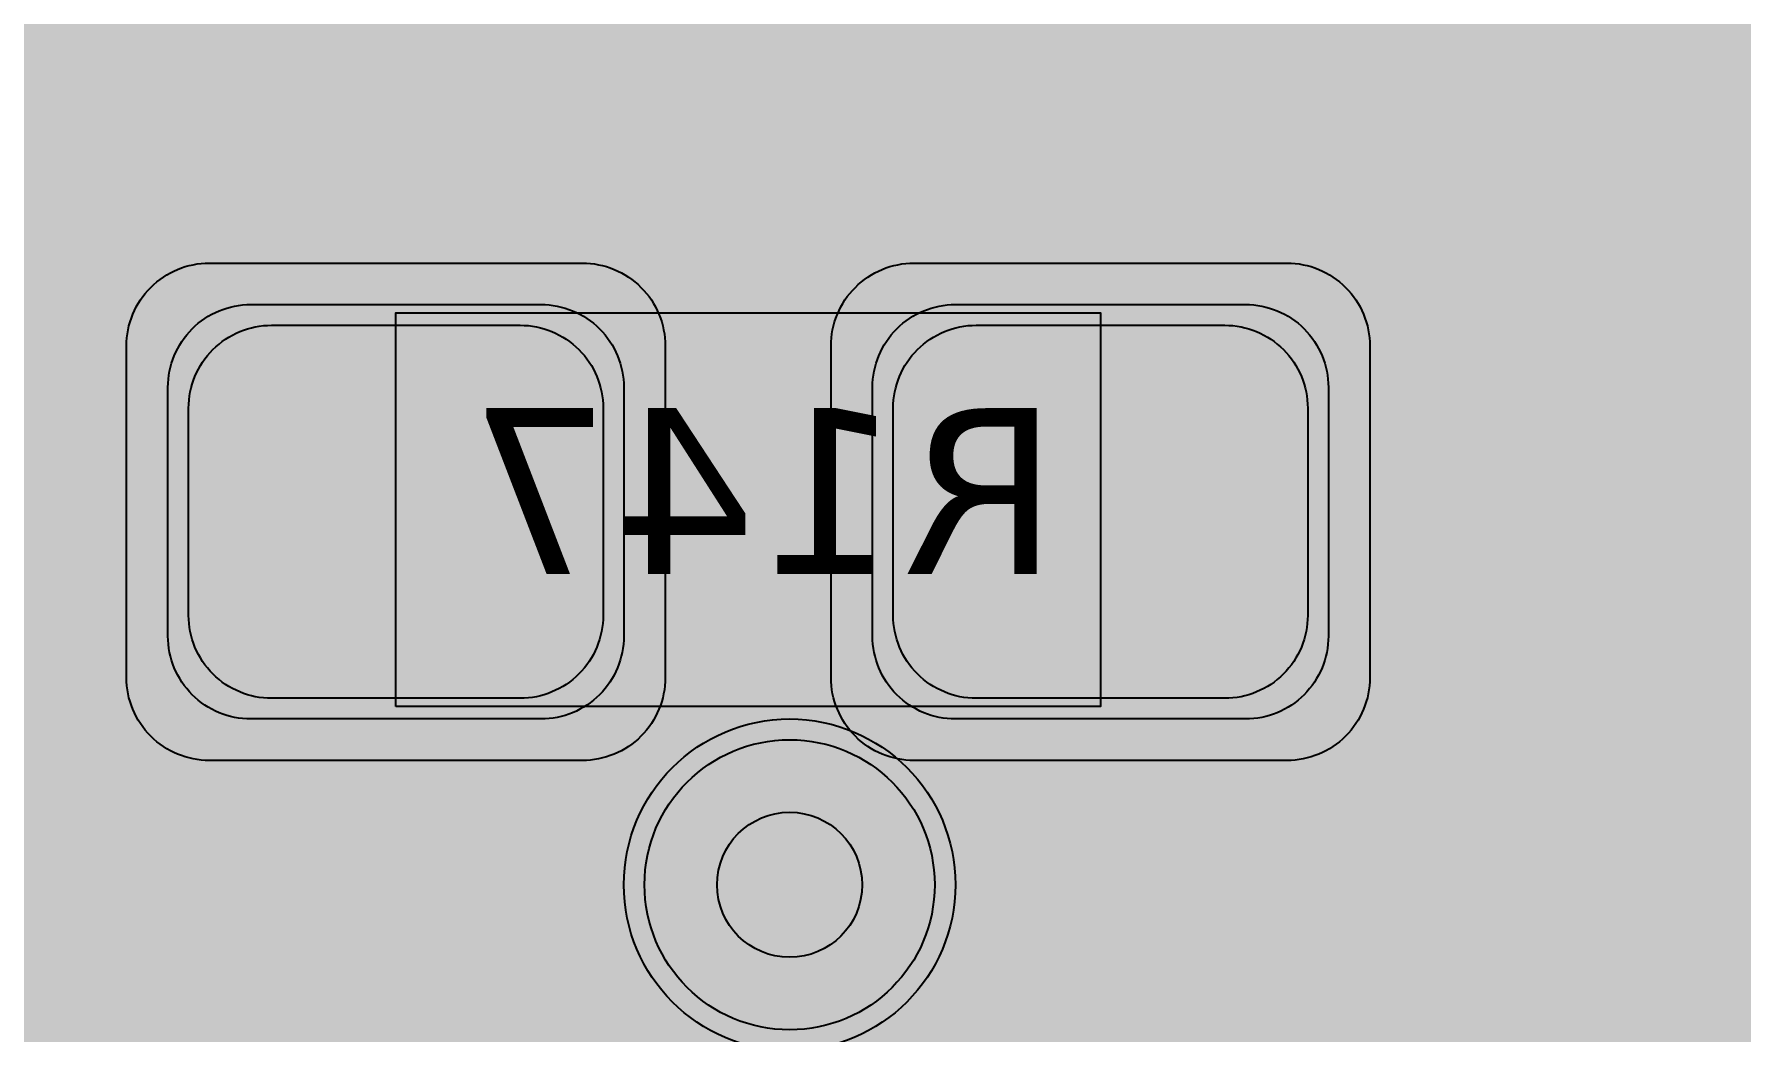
# Model space of a CAD drawing. Extents: x -28 to 199, y -61 to 255.
# Drawn here: x 161.277 to 165.395, y 138.245 to 140.652 of the extents above; entities that cross this region are included whole.
import ezdxf
from ezdxf.enums import TextEntityAlignment as Align

# ---------------------------------------------------------------- set-up
doc = ezdxf.new("R2010")
doc.units = 0
doc.header["$MEASUREMENT"] = 0
for name, color, linetype in [('ASSEMBLY_OUTLINES_BTM', 191, 'CONTINUOUS'), ('ASSEMBLY_PART_NUMBERS_TOP', 102, 'CONTINUOUS'), ('ASSEMBLY_REF_DES_BTM', 191, 'CONTINUOUS'), ('ASSEMBLY_REF_DES_TOP', 102, 'CONTINUOUS'), ('DRILL_DRAWING', 21, 'CONTINUOUS'), ('GENERATED_SILKSCREEN_BTM', 255, 'CONTINUOUS'), ('GENERATED_SILKSCREEN_TOP', 140, 'CONTINUOUS'), ('PART_PADS_SMD_BTM', 10, 'CONTINUOUS'), ('PIN_NUMBERS_BTM', 8, 'CONTINUOUS'), ('PIN_NUMBERS_TOP', 8, 'CONTINUOUS'), ('PLACEMENT_OUTLINES_BTM', 222, 'CONTINUOUS'), ('PLANE_SHAPES_LAYER_2', 230, 'CONTINUOUS'), ('PLANE_SHAPES_LAYER_3', 81, 'CONTINUOUS'), ('SILKSCREEN_OUTLINES_BTM', 211, 'CONTINUOUS'), ('SILKSCREEN_REF_DES_BTM', 211, 'CONTINUOUS'), ('SILKSCREEN_REF_DES_TOP', 150, 'CONTINUOUS'), ('SOLDERMASK_PADS_BTM', 12, 'CONTINUOUS'), ('SOLDERPASTE_PADS_BTM', 12, 'CONTINUOUS'), ('TRACES_LAYER_2', 230, 'CONTINUOUS'), ('TRACES_LAYER_BOTTOM', 10, 'CONTINUOUS'), ('TRACES_LAYER_TOP', 150, 'CONTINUOUS'), ('VIA_HOLES_LAYER_2', 30, 'CONTINUOUS'), ('VIA_HOLES_LAYER_3', 30, 'CONTINUOUS'), ('VIA_HOLES_LAYER_BOTTOM', 30, 'CONTINUOUS'), ('VIA_HOLES_LAYER_TOP', 30, 'CONTINUOUS'), ('VIA_PADS_LAYER_2', 230, 'CONTINUOUS'), ('VIA_PADS_LAYER_3', 81, 'CONTINUOUS'), ('VIA_PADS_LAYER_BOTTOM', 10, 'CONTINUOUS'), ('VIA_PADS_LAYER_TOP', 150, 'CONTINUOUS')]:
    doc.layers.add(name, color=color, linetype=linetype)
doc.styles.add('COURIER_NEW', font='COUR.TTF')
doc.styles.add('VERDANA', font='verdana.TTF')
doc.styles.add('VERIBEST_GERBER_0', font='txt')

msp = doc.modelspace()

# ---------------------------------------------------------------- hatches: boundary and pattern name
at = {"layer": 'PLANE_SHAPES_LAYER_2'}
h = msp.add_hatch(color=256, dxfattribs=at)
h.paths.add_polyline_path([(169.5, 129.25), (149.5, 129.25), (142.25, 122), (142.25, 90.5), (147.5, 90.5), (147.5, 80), (154, 80), (154, 69.25), (131.75, 69.25), (131.75, 73.25), (121.25, 73.25), (121.25, 81), (110.5, 81), (110.5, 125.75), (106.5, 125.75), (106.5, 128.75), (93.5, 128.75), (93.5, 120.25), (91.75, 120.25), (91.75, 121.5), (80, 121.5), (80, 118.25), (73.25, 118.25), (73.25, 124.5), (67.5, 124.5), (67.5, 128), (57.75, 128), (57.75, 120.25), (55.25, 120.25), (55.25, 121.5), (47.5, 121.5), (47.5, 119), (35, 119), (35, 134.75), (32.75, 134.75), (32.75, 159.75), (29.25, 159.75), (29.25, 175.25), (22.5, 175.25), (22.5, 195.25), (17.25, 195.25), (17.25, 198), (22.5, 198), (22.5, 216.5), (40.25, 216.5), (40.25, 235.5), (54.5, 235.5), (54.5, 254), (87.25, 254), (87.25, 236.25), (86.25, 236.25), (86.25, 228.75), (81, 228.75), (81, 218.75), (95.25, 218.75), (95.25, 194.5), (87, 194.5), (87, 172), (131.1, 172), (131.1, 208.75), (115.5, 208.75), (115.5, 213.75), (106.75, 213.75), (106.75, 218.75), (110.25, 222.25), (110.25, 226.25), (142.5, 226.25), (142.5, 221.5), (160.5, 221.5), (160.5, 240.75), (169.5, 240.75)])
h.paths.add_polyline_path([(35.5, 149.5), (41.75, 149.5), (41.75, 152), (39.25, 152), (39.25, 154), (37.75, 154), (37.75, 152), (35.5, 152)], flags=16)
h.paths.add_polyline_path([(37.5, 125.75), (37.5, 128.75), (42.75, 128.75), (42.75, 125.75)], flags=16)
h.paths.add_polyline_path([(52, 127.75), (52, 130.75), (54.25, 130.75), (54.25, 127.75)], flags=16)
h.paths.add_polyline_path([(50.75, 219.5), (50.75, 226.5), (71.75, 226.5), (71.75, 219.5)], flags=16)
h.paths.add_polyline_path([(66.5, 150.75), (66.5, 177.5), (72.25, 177.5), (72.25, 150.75)], flags=16)
h.paths.add_polyline_path([(47.25, 185.25), (73, 185.25), (73, 188.25), (70.25, 188.25), (70.25, 191), (47.25, 191)], flags=16)
h.paths.add_polyline_path([(84.5, 208), (84.5, 212.75), (85, 212.75), (85, 208)], flags=16)
h.paths.add_polyline_path([(61.5, 137.25), (87.75, 137.25), (87.75, 140.5), (84.75, 140.5), (84.75, 143), (61.5, 143)], flags=16)
h.paths.add_polyline_path([(88.75, 127), (88.75, 130), (91, 130), (91, 127)], flags=16)
h.paths.add_polyline_path([(85.5, 130.25), (85.5, 132.5), (91, 132.5), (91, 130.25)], flags=16)
h.paths.add_polyline_path([(108.75, 142.25), (135.75, 142.25), (135.75, 145.75), (132.25, 145.75), (132.25, 149), (108.75, 149)], flags=16)
h.paths.add_polyline_path([(114.25, 126.75), (140.75, 126.75), (140.75, 129.75), (137.25, 129.75), (137.25, 133), (114.25, 133)], flags=16)
h.paths.add_polyline_path([(155.25, 180.25), (166.25, 180.25), (166.25, 186.25), (152.25, 186.25), (152.25, 183), (155.25, 183)], flags=16)
at = {"layer": 'PLANE_SHAPES_LAYER_3'}
h = msp.add_hatch(color=256, dxfattribs=at)
h.paths.add_polyline_path([(169.5, 129.25), (149.5, 129.25), (142.25, 122), (142.25, 90.5), (147.5, 90.5), (147.5, 80), (154, 80), (154, 69.25), (131.75, 69.25), (131.75, 73.25), (121.25, 73.25), (121.25, 81), (110.5, 81), (110.5, 125.75), (106.5, 125.75), (106.5, 128.75), (93.5, 128.75), (93.5, 120.25), (91.75, 120.25), (91.75, 121.5), (80, 121.5), (80, 118.25), (73.25, 118.25), (73.25, 124.5), (67.5, 124.5), (67.5, 127.75), (58.25, 127.75), (58.25, 130.25), (88.75, 130.25), (88.75, 127), (91, 127), (91, 132.5), (55, 132.5), (55, 131.25), (52, 131.25), (52, 127.75), (55, 127.75), (55, 127.25), (57.75, 127.25), (57.75, 120.25), (55.25, 120.25), (55.25, 121.5), (47.5, 121.5), (47.5, 119), (35, 119), (35, 134.75), (32.75, 134.75), (32.75, 159.75), (29.25, 159.75), (29.25, 175.25), (22.5, 175.25), (22.5, 195.25), (17.25, 195.25), (17.25, 198), (22.5, 198), (22.5, 216.5), (40.25, 216.5), (40.25, 235.5), (54.5, 235.5), (54.5, 254), (87.25, 254), (87.25, 236.25), (86.25, 236.25), (86.25, 228.75), (81, 228.75), (81, 218.75), (95.25, 218.75), (95.25, 194.5), (87, 194.5), (87, 172), (131.1, 172), (131.1, 208.75), (115.5, 208.75), (115.5, 213.75), (106.75, 213.75), (106.75, 218.75), (110.25, 222.25), (110.25, 226.25), (142.5, 226.25), (142.5, 221.5), (160.5, 221.5), (160.5, 240.75), (169.5, 240.75)])
h.paths.add_polyline_path([(35.5, 149.5), (41.75, 149.5), (41.75, 152), (39.25, 152), (39.25, 154), (37.75, 154), (37.75, 152), (35.5, 152)], flags=16)
h.paths.add_polyline_path([(37.5, 125.75), (37.5, 128.75), (42.75, 128.75), (42.75, 125.75)], flags=16)
h.paths.add_polyline_path([(50.75, 219.5), (50.75, 226.5), (71.75, 226.5), (71.75, 219.5)], flags=16)
h.paths.add_polyline_path([(66.5, 150.75), (66.5, 177.5), (72.25, 177.5), (72.25, 150.75)], flags=16)
h.paths.add_polyline_path([(47.25, 185.25), (73, 185.25), (73, 188.25), (70.25, 188.25), (70.25, 191), (47.25, 191)], flags=16)
h.paths.add_polyline_path([(84.5, 208), (84.5, 212.75), (85, 212.75), (85, 208)], flags=16)
h.paths.add_polyline_path([(61.5, 137.25), (87.75, 137.25), (87.75, 140.5), (84.75, 140.5), (84.75, 143), (61.5, 143)], flags=16)
h.paths.add_polyline_path([(108.75, 142.25), (135.75, 142.25), (135.75, 145.75), (132.25, 145.75), (132.25, 149), (108.75, 149)], flags=16)
h.paths.add_polyline_path([(114.25, 126.75), (140.75, 126.75), (140.75, 129.75), (137.25, 129.75), (137.25, 133), (114.25, 133)], flags=16)
h.paths.add_polyline_path([(155.25, 180.25), (166.25, 180.25), (166.25, 186.25), (152.25, 186.25), (152.25, 183), (155.25, 183)], flags=16)
at = {"layer": 'VIA_HOLES_LAYER_2'}
h = msp.add_hatch(color=256, dxfattribs=at)
edge = h.paths.add_edge_path()
edge.add_arc((163.1, 138.6), 0.175, 0, 360)
at = {"layer": 'VIA_HOLES_LAYER_3'}
h = msp.add_hatch(color=256, dxfattribs=at)
edge = h.paths.add_edge_path()
edge.add_arc((163.1, 138.6), 0.175, 0, 360)
at = {"layer": 'VIA_HOLES_LAYER_BOTTOM'}
h = msp.add_hatch(color=256, dxfattribs=at)
edge = h.paths.add_edge_path()
edge.add_arc((163.1, 138.6), 0.175, 0, 360)
at = {"layer": 'VIA_HOLES_LAYER_TOP'}
h = msp.add_hatch(color=256, dxfattribs=at)
edge = h.paths.add_edge_path()
edge.add_arc((163.1, 138.6), 0.175, 0, 360)

# ---------------------------------------------------------------- linework, layer by layer
at = {"layer": 'ASSEMBLY_OUTLINES_BTM'}
msp.add_lwpolyline([(162.15, 139.03), (162.15, 139.98), (163.85, 139.98), (163.85, 139.03)], close=True, dxfattribs=at)
at = {"layer": 'GENERATED_SILKSCREEN_BTM', "const_width": 0.15}
for points in [[(163.292098, 139.980005, 1.22306e-05), (163.292089, 139.979995), (162.707911, 139.979995, 1.22306e-05), (162.707902, 139.980005), (163.292098, 139.980005)], [(163.283844, 139.029995), (162.716156, 139.029995, 1.1642e-05), (162.716164, 139.030005), (163.283836, 139.030005, 1.1642e-05), (163.283844, 139.029995)]]:
    msp.add_lwpolyline(points, format="xyb", dxfattribs=at)
msp.add_lwpolyline([(165.192, 139.1004), (165.1936, 139.0948), (165.1928, 139.0892), (165.1896, 139.0844), (165.1848, 139.0812), (165.1792, 139.0796), (165.1736, 139.0788), (165.1688, 139.0804), (165.1648, 139.0852), (164.7336, 139.8524), (164.732, 139.8564), (164.732, 139.8596), (164.732, 139.8628), (164.7336, 139.866), (164.736, 139.8708), (164.7392, 139.874), (164.7432, 139.8756), (164.7472, 139.8764), (165.2872, 139.8764), (165.2928, 139.8748), (165.2976, 139.8708), (165.3, 139.866), (165.3008, 139.8596), (165.3, 139.854), (165.2976, 139.8484), (165.2928, 139.8444), (165.2872, 139.8436), (164.7744, 139.8436), (165.192, 139.1004)], dxfattribs=at)
at = {"layer": 'GENERATED_SILKSCREEN_TOP', "const_width": 0.15}
for points in [[(164.1192, 141.13), (164.1192, 140.4292), (163.9792, 140.4292)], [(163.1072, 141.1804), (163.1072, 140.4124)], [(163.6472, 140.7804), (163.6472, 140.4124), (163.648, 140.406), (163.652, 140.402), (163.6576, 140.3996), (163.6632, 140.3988), (163.6688, 140.3996), (163.6736, 140.402), (163.6776, 140.406), (163.6792, 140.4124), (163.6792, 141.1804)], [(163.9792, 140.4292), (163.9728, 140.4276), (163.9696, 140.4244), (163.9672, 140.4188), (163.9664, 140.4124), (163.9672, 140.4068), (163.9696, 140.4012), (163.9728, 140.3972), (163.9792, 140.3964), (164.2912, 140.3964), (164.2968, 140.3972), (164.3016, 140.4012), (164.304, 140.4068), (164.3048, 140.4124), (164.304, 140.4188), (164.3016, 140.4244), (164.2968, 140.4276), (164.2912, 140.4292), (164.1504, 140.4292), (164.1504, 141.1804)], [(165.1632, 141.0708), (165.1632, 140.522), (165.1624, 140.5196), (165.1608, 140.514), (165.16, 140.5124), (165.1576, 140.5092), (165.0232, 140.3996), (165.0192, 140.398), (165.0184, 140.3972), (165.0168, 140.3972), (165.0152, 140.3964), (165.0144, 140.3964), (165.0128, 140.3964), (164.7432, 140.3964), (164.74, 140.3972), (164.7368, 140.398), (164.7336, 140.3996)], [(164.7336, 140.3996), (164.5992, 140.5092), (164.5952, 140.5132), (164.5944, 140.5156), (164.5944, 140.518), (164.5952, 140.5236), (164.5984, 140.5292), (164.6016, 140.5332), (164.6064, 140.5364), (164.612, 140.5372), (164.6176, 140.5356), (164.748, 140.4292), (165.0064, 140.4292), (165.1312, 140.53), (165.1312, 140.8172)], [(163.1072, 140.4124), (163.1088, 140.406), (163.1128, 140.402), (163.1176, 140.3996), (163.1232, 140.3988), (163.1296, 140.3996), (163.1352, 140.402), (163.1392, 140.406), (163.1408, 140.4124), (163.1408, 140.7804)], [(165.0192, 140.7276), (165.0184, 140.7268), (165.016, 140.726), (165.0128, 140.726), (164.7432, 140.726), (164.74, 140.726), (164.7352, 140.7276)], [(163.1068, 139.2424), (163.1084, 139.236), (163.1124, 139.232), (163.1172, 139.2296), (163.1228, 139.2288), (163.1292, 139.2296), (163.1348, 139.232), (163.1388, 139.236), (163.1404, 139.2424), (163.1404, 139.6104), (163.6468, 139.6104), (163.6468, 139.2424), (163.6476, 139.236), (163.6516, 139.232), (163.6572, 139.2296), (163.6628, 139.2288), (163.6684, 139.2296), (163.6732, 139.232), (163.6772, 139.236), (163.6788, 139.2424), (163.6788, 140.0104), (163.6772, 140.016), (163.6732, 140.0208), (163.6684, 140.0232), (163.6628, 140.024), (163.6572, 140.0232), (163.6516, 140.0208), (163.6476, 140.016), (163.6468, 140.0104), (163.6468, 139.6424), (163.1404, 139.6424), (163.1404, 140.0104), (163.1388, 140.016), (163.1348, 140.0208), (163.1292, 140.0232), (163.1228, 140.024), (163.1172, 140.0232), (163.1124, 140.0208), (163.1084, 140.016), (163.1068, 140.0104), (163.1068, 139.2424)], [(164.2948, 140.0232), (164.4292, 139.9136), (164.4316, 139.9096), (164.4324, 139.9064), (164.434, 139.904), (164.4348, 139.9008), (164.4348, 139.7912), (164.434, 139.788), (164.4324, 139.7832), (164.4316, 139.7792), (164.4292, 139.7776), (163.8964, 139.3448), (163.8964, 139.2592), (164.4188, 139.2592), (164.4244, 139.2576), (164.4292, 139.2544), (164.4316, 139.2488), (164.4324, 139.2424), (164.4316, 139.2368), (164.4292, 139.2312), (164.4244, 139.228), (164.4188, 139.2264), (163.8796, 139.2264), (163.8732, 139.228), (163.8692, 139.232), (163.8652, 139.236), (163.8636, 139.2424), (163.8636, 139.352), (163.8644, 139.3544), (163.866, 139.36), (163.8676, 139.3624), (163.8692, 139.364), (163.8708, 139.3656), (164.4028, 139.7992), (164.4028, 139.8928), (164.278, 139.9936), (164.0196, 139.9936), (163.8892, 139.8872), (163.8836, 139.8856), (163.878, 139.8864), (163.8732, 139.8888), (163.87, 139.8936), (163.8668, 139.8984), (163.866, 139.904), (163.866, 139.9072), (163.8668, 139.9096), (163.8708, 139.9136), (164.0052, 140.0232), (164.0084, 140.024), (164.0108, 140.0248), (164.0116, 140.0256), (164.0148, 140.0264), (164.2844, 140.0264), (164.2876, 140.0256), (164.2884, 140.0256), (164.2892, 140.0248), (164.2916, 140.024), (164.2948, 140.0232)], [(164.6268, 139.9136), (164.7612, 140.0232), (164.7644, 140.024), (164.7668, 140.0248), (164.7676, 140.0256), (164.7708, 140.0264), (165.0404, 140.0264), (165.0436, 140.0256), (165.0444, 140.0256), (165.0452, 140.0248), (165.0476, 140.024), (165.0508, 140.0232), (165.1852, 139.9136), (165.1876, 139.9096), (165.1884, 139.9064), (165.19, 139.904), (165.1908, 139.9008), (165.1908, 139.352), (165.19, 139.3496), (165.1884, 139.344), (165.1876, 139.3424), (165.1852, 139.3392), (165.0508, 139.2296), (165.0476, 139.2288), (165.046, 139.228), (165.0444, 139.2272), (165.0428, 139.2264), (165.0404, 139.2264), (164.7708, 139.2264), (164.7676, 139.2272), (164.7644, 139.228), (164.7612, 139.2296), (164.6268, 139.3392), (164.6252, 139.3408), (164.6236, 139.3416), (164.622, 139.344), (164.6204, 139.3496), (164.6196, 139.352), (164.6196, 139.9008), (164.6204, 139.904), (164.622, 139.9064), (164.6236, 139.9096), (164.6268, 139.9136)], [(164.6524, 139.8928), (164.6524, 139.36), (164.6996, 139.32), (165.0868, 139.9512), (165.034, 139.9936), (164.7756, 139.9936), (164.6524, 139.8928)], [(164.7252, 139.2992), (164.7756, 139.2592), (165.034, 139.2592), (165.1588, 139.36), (165.1588, 139.8928), (165.1116, 139.9304), (164.7252, 139.2992)]]:
    msp.add_lwpolyline(points, dxfattribs=at)
at = {"layer": 'PART_PADS_SMD_BTM'}
for points in [[(162.7, 139.2, -0.4142135624), (162.5, 139), (161.8, 139, -0.4142135624), (161.6, 139.2), (161.6, 139.8, -0.4142135624), (161.8, 140), (162.5, 140, -0.4142135624), (162.7, 139.8)], [(164.4, 139.2, -0.4142135624), (164.2, 139), (163.5, 139, -0.4142135624), (163.3, 139.2), (163.3, 139.8, -0.4142135624), (163.5, 140), (164.2, 140, -0.4142135624), (164.4, 139.8)]]:
    msp.add_lwpolyline(points, format="xyb", close=True, dxfattribs=at)
at = {"layer": 'PLACEMENT_OUTLINES_BTM'}
msp.add_lwpolyline([(162.15, 139.03), (162.15, 139.98), (163.85, 139.98), (163.85, 139.03)], close=True, dxfattribs=at)
at = {"layer": 'SILKSCREEN_OUTLINES_BTM'}
msp.add_lwpolyline([(162.15, 139.03), (162.15, 139.98), (163.85, 139.98), (163.85, 139.03)], close=True, dxfattribs=at)
at = {"layer": 'SOLDERMASK_PADS_BTM'}
for points in [[(162.8, 139.1, -0.4142135624), (162.6, 138.9), (161.7, 138.9, -0.4142135624), (161.5, 139.1), (161.5, 139.9, -0.4142135624), (161.7, 140.1), (162.6, 140.1, -0.4142135624), (162.8, 139.9)], [(164.5, 139.1, -0.4142135624), (164.3, 138.9), (163.4, 138.9, -0.4142135624), (163.2, 139.1), (163.2, 139.9, -0.4142135624), (163.4, 140.1), (164.3, 140.1, -0.4142135624), (164.5, 139.9)]]:
    msp.add_lwpolyline(points, format="xyb", close=True, dxfattribs=at)
at = {"layer": 'SOLDERPASTE_PADS_BTM'}
for points in [[(162.65, 139.25, -0.4142135624), (162.45, 139.05), (161.85, 139.05, -0.4142135624), (161.65, 139.25), (161.65, 139.75, -0.4142135624), (161.85, 139.95), (162.45, 139.95, -0.4142135624), (162.65, 139.75)], [(164.35, 139.25, -0.4142135624), (164.15, 139.05), (163.55, 139.05, -0.4142135624), (163.35, 139.25), (163.35, 139.75, -0.4142135624), (163.55, 139.95), (164.15, 139.95, -0.4142135624), (164.35, 139.75)]]:
    msp.add_lwpolyline(points, format="xyb", close=True, dxfattribs=at)
at = {"layer": 'TRACES_LAYER_2', "const_width": 0.254}
msp.add_lwpolyline([(164.2, 143.5), (163.721288, 143.021288), (163.657495, 143.021288), (163.1, 142.463793), (163.1, 141.312823), (161.421288, 139.634111), (161.421288, 135.078712), (161.9, 134.6)], dxfattribs=at)
at = {"layer": 'TRACES_LAYER_BOTTOM'}
for points, const_width in [([(156.25, 153.9), (156.25, 153.85), (162.15, 147.95), (162.15, 139.5)], 0.35), ([(159.6, 140), (160.986365, 140), (161.526591, 140.540226), (161.526591, 146.966397), (160.492988, 148), (159.6, 148)], 0.35), ([(163.9, 147.5), (163.228768, 146.828768), (163.178768, 146.828768), (163.178768, 146.778768), (162.974623, 146.574623), (162.974623, 143.290142), (165.006421, 141.258344), (165.006421, 139.080082), (155.626339, 129.7), (152.7, 129.7)], 0.5), ([(156.3, 132.9), (156.3, 133.65), (162.15, 139.5)], 0.35), ([(163.85, 139.5), (163.8, 139.5), (163.1, 138.8), (163.1, 138.6)], 0.35)]:
    msp.add_lwpolyline(points, dxfattribs=dict(at, const_width=const_width))
at = {"layer": 'TRACES_LAYER_TOP', "const_width": 0.5}
msp.add_lwpolyline([(166.55, 139.5), (164.9, 139.5), (164, 138.6), (163.1, 138.6)], dxfattribs=at)
at = {"layer": 'VIA_HOLES_LAYER_2'}
msp.add_circle((163.1, 138.6), 0.175, dxfattribs=at)
at = {"layer": 'VIA_HOLES_LAYER_3'}
msp.add_circle((163.1, 138.6), 0.175, dxfattribs=at)
at = {"layer": 'VIA_HOLES_LAYER_BOTTOM'}
msp.add_circle((163.1, 138.6), 0.175, dxfattribs=at)
at = {"layer": 'VIA_HOLES_LAYER_TOP'}
msp.add_circle((163.1, 138.6), 0.175, dxfattribs=at)
at = {"layer": 'VIA_PADS_LAYER_2'}
msp.add_circle((163.1, 138.6), 0.4, dxfattribs=at)
at = {"layer": 'VIA_PADS_LAYER_3'}
msp.add_circle((163.1, 138.6), 0.4, dxfattribs=at)
at = {"layer": 'VIA_PADS_LAYER_BOTTOM'}
msp.add_circle((163.1, 138.6), 0.35, dxfattribs=at)
at = {"layer": 'VIA_PADS_LAYER_TOP'}
msp.add_circle((163.1, 138.6), 0.35, dxfattribs=at)

# ---------------------------------------------------------------- texts
at = {"layer": 'ASSEMBLY_PART_NUMBERS_TOP', "style": 'VERIBEST_GERBER_0'}
msp.add_text('CL21B106KOQNNNE', height=2.032, dxfattribs=at).set_placement((157.75, 140.21), align=Align.TOP_LEFT)
at = {"layer": 'ASSEMBLY_REF_DES_BTM', "style": 'VERDANA', "text_generation_flag": 2}
msp.add_text('R147', height=0.4, dxfattribs=at).set_placement((163.75, 139.75), align=Align.TOP_LEFT)
at = {"layer": 'ASSEMBLY_REF_DES_TOP', "style": 'VERDANA'}
msp.add_text('H20', height=0.5, dxfattribs=at).set_placement((164.75, 139.8), align=Align.TOP_LEFT)
at = {"layer": 'DRILL_DRAWING', "style": 'VERIBEST_GERBER_0'}
for p in [(160.7, 141), (163.1, 138.6)]:
    msp.add_text('A', height=2, dxfattribs=at).set_placement(p, align=Align.MIDDLE_CENTER)
at = {"layer": 'PIN_NUMBERS_BTM', "style": 'COURIER_NEW'}
for s, p in [('2', (162.15, 139.5)), ('1', (163.85, 139.5))]:
    msp.add_text(s, height=0.508, dxfattribs=at).set_placement(p, align=Align.MIDDLE_CENTER)
at = {"layer": 'PIN_NUMBERS_TOP', "style": 'COURIER_NEW'}
for s, p in [('2', (162.15, 139.5)), ('1', (163.85, 139.5))]:
    msp.add_text(s, height=0.508, dxfattribs=at).set_placement(p, align=Align.MIDDLE_CENTER)
at = {"layer": 'SILKSCREEN_REF_DES_BTM', "style": 'VERIBEST_GERBER_0', "text_generation_flag": 2}
msp.add_text('R147', height=0.8, dxfattribs=at).set_placement((167.65, 139.89), align=Align.TOP_LEFT)
at = {"layer": 'SILKSCREEN_REF_DES_TOP', "style": 'VERIBEST_GERBER_0'}
for s, p in [('H19', (163, 141.21)), ('H20', (163, 140.04))]:
    msp.add_text(s, height=0.8, dxfattribs=at).set_placement(p, align=Align.TOP_LEFT)

doc.saveas('drawing.dxf')
